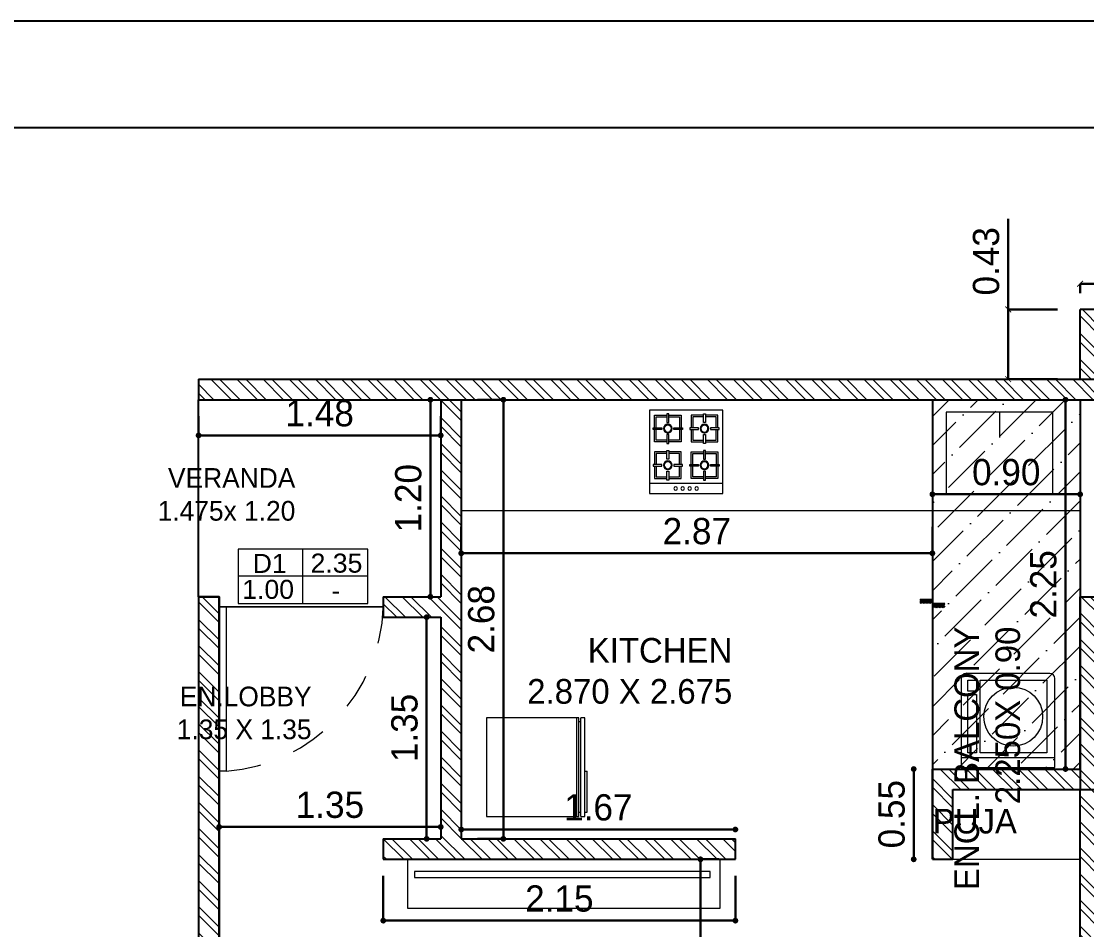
# Model space of a CAD drawing. Header units: metres. Extents: x 494 to 1845, y -666 to 1061.
# Drawn here: x 1408.264 to 1411.273, y 263.986 to 266.552 of the extents above; entities that cross this region are included whole.
import ezdxf

# ---------------------------------------------------------------- set-up
doc = ezdxf.new("R2010")
doc.units = ezdxf.units.M
doc.header["$MEASUREMENT"] = 0
doc.linetypes.add('1', pattern=[0])
doc.linetypes.add('DASHED2', pattern=[0.375, 0.25, -0.125])
doc.layers.get('Defpoints').update_dxf_attribs({"color": 12})
for name, color, linetype in [('A-AREA', 1, 'Continuous'), ('SHEET', 7, 'Continuous'), ('TILE DROP', 180, '1'), ('VDA-TEXT', 250, '1'), ('VDA-WALL BELOW', 8, 'Continuous')]:
    doc.layers.add(name, color=color, linetype=linetype)
for name, color, linetype, lineweight in [('A-Furniture', 8, 'Continuous', 13), ('A-Wall Hatch', 8, 'Continuous', 9), ('ARCHITECTURAL COMMENTS', 2, 'Continuous', 30), ('DIMENSION', 8, 'Continuous', 5), ('VDA-DOOR', 23, 'Continuous', 5), ('VDA-DW TAGS', 4, 'Continuous', 9), ('VDA-FURNITURE', 8, 'Continuous', 13), ('VDA-HATCH', 8, 'Continuous', 9), ('VDA-WALL', 250, 'Continuous', 25)]:
    doc.layers.add(name, color=color, linetype=linetype, lineweight=lineweight)
doc.styles.add('arial', font='arial.ttf', dxfattribs={"height": 0.3})
doc.styles.add('RS', font='GOTHIC.TTF')
doc.dimstyles.new('SMALL-1', dxfattribs={"dimtxt": 0.16, "dimasz": 0.035, "dimexe": 0, "dimexo": 0.1, "dimgap": 0.05, "dimtad": 1, "dimzin": 0, "dimdsep": 46, "dimtxsty": 'RS', "dimblk": 'DOT', "dimcen": 2.5, "dimclrd": 256, "dimclre": 256, "dimclrt": 5, "dimadec": 0, "dimazin": 0, "dimtfac": 1, "dimtdec": 3, "dimtofl": 0, "dimtmove": 0, "dimatfit": 3, "dimfxl": 0, "dimtolj": 1, "dimtzin": 0, "dimarcsym": 0})
pattern_1 = [(135, (-4e-16, 0.375), (-0.00441942, -0.00441942), [])]

# ---------------------------------------------------------------- blocks, each defined once
blk = doc.blocks.new('_ArchTick')
at = {"color": 0, "linetype": 'ByBlock', "const_width": 0.15}
blk.add_lwpolyline([(-0.5, -0.5), (0.5, 0.5)], dxfattribs=at)
blk = doc.blocks.new('*D478')
at = {"layer": 'Defpoints', "color": 0, "lineweight": 30, "transparency": 16777216}
for p in [(6.3664, 9.6997), (6.8046, 9.6997), (6.8046, 9.2747)]:
    blk.add_point(p, dxfattribs=at)
at = {"layer": 'DIMENSION', "lineweight": -2, "transparency": 16777216}
for p, q in [((6.3664, 9.6997), (6.3664, 10.2511)), ((6.6664, 9.6997), (6.3664, 9.6997)), ((6.3664, 9.2747), (6.3664, 9.6997)), ((6.6664, 9.2747), (6.3664, 9.2747))]:
    blk.add_line(p, q, dxfattribs=at)
at = {"layer": 'DIMENSION', "lineweight": -2, "transparency": 16777216, "xscale": 0.035, "yscale": 0.035, "zscale": 0.035}
for p, rotation in [((6.3664, 9.6997), 90.00055971404701), ((6.3664, 9.2747), 270.000559714047)]:
    blk.add_blockref('_ArchTick', p, dxfattribs=dict(at, rotation=rotation))
at = {"layer": 'DIMENSION', "color": 5, "transparency": 16777216, "insert": (6.2324, 9.9929), "char_height": 0.16, "attachment_point": 5, "rotation": 90.00056, "style": 'RS'}
blk.add_mtext('\\A1;0.43', dxfattribs=at)
blk = doc.blocks.new('*D483')
at = {"layer": 'Defpoints', "color": 0, "lineweight": 30, "transparency": 16777216}
for p in [(6.8046, 9.8564), (6.8046, 9.6997), (9.1796, 9.6997)]:
    blk.add_point(p, dxfattribs=at)
at = {"layer": 'DIMENSION', "lineweight": -2, "transparency": 16777216}
for p, q in [((6.8046, 9.7997), (6.8046, 9.8564)), ((9.1796, 9.8564), (6.8046, 9.8564)), ((9.1796, 9.7997), (9.1796, 9.8564))]:
    blk.add_line(p, q, dxfattribs=at)
at = {"layer": 'DIMENSION', "lineweight": -2, "transparency": 16777216, "xscale": 0.035, "yscale": 0.035, "zscale": 0.035}
for p, rotation in [((6.8046, 9.8564), 180.0000000310808), ((9.1796, 9.8564), 3.108084182013189e-08)]:
    blk.add_blockref('_ArchTick', p, dxfattribs=dict(at, rotation=rotation))
at = {"layer": 'DIMENSION', "color": 5, "transparency": 16777216, "insert": (7.9921, 9.9904), "char_height": 0.16, "attachment_point": 5, "rotation": 0, "style": 'RS'}
blk.add_mtext('\\A1;2.38', dxfattribs=at)
blk = doc.blocks.new('zw$8B81')
at = {"layer": 'VDA-FURNITURE', "extrusion": (-2.11098e-05, -1.08635e-08, 1)}
for p, q in [((0.0375, 0.6), (0.0125, 0.6)), ((0.0125, 0.6), (0.0125, 0)), ((0.0375, 0.6), (0.0375, 0)), ((0.6125, 0.6), (0.05, 0.6)), ((0.05, 0.6), (0.05, 0)), ((0.0625, 0.6), (0.0625, 0)), ((0.6125, 0), (0.6125, 0.6)), ((0.0125, 0.575), (0, 0.575)), ((0, 0.575), (0, 0.325)), ((0.05, 0.575), (0.0375, 0.575)), ((0.0125, 0.325), (0, 0.325)), ((0.0125, 0), (0.0375, 0)), ((0.0375, 0.025), (0.05, 0.025)), ((0.05, 0), (0.6125, 0))]:
    blk.add_line(p, q, dxfattribs=at)
blk = doc.blocks.new('zw$80F')
at = {"layer": 'A-Furniture', "extrusion": (0.000170057, -4.78234e-05, 1)}
blk.add_line((0.0601, 0.4462, 0), (0.0601, 0), dxfattribs=at)
at = {"layer": 'A-Furniture', "extrusion": (0.000170057, -4.78234e-05, 1), "elevation": 0}
for points in [[(0.5062, 0), (0, 0), (0, 0.4462), (0.5062, 0.4462)], [(0.177, 0.4247), (0.1662, 0.4247), (0.1662, 0.3711), (0.177, 0.3711)], [(0.3893, 0.4247), (0.4, 0.4247), (0.4, 0.3711), (0.3893, 0.3711)], [(0.0815, 0.3293), (0.0815, 0.34), (0.1351, 0.34), (0.1351, 0.3293)], [(0.2617, 0.34), (0.2617, 0.3293), (0.2081, 0.3293), (0.2081, 0.34)], [(0.3046, 0.34), (0.3046, 0.3293), (0.3582, 0.3293), (0.3582, 0.34)], [(0.4848, 0.3293), (0.4848, 0.34), (0.4311, 0.34), (0.4311, 0.3293)], [(0.1662, 0.2445), (0.177, 0.2445), (0.177, 0.2982), (0.1662, 0.2982)], [(0.4, 0.2445), (0.3893, 0.2445), (0.3893, 0.2982), (0.4, 0.2982)], [(0.1662, 0.2016), (0.177, 0.2016), (0.177, 0.148), (0.1662, 0.148)], [(0.4, 0.2016), (0.3893, 0.2016), (0.3893, 0.148), (0.4, 0.148)], [(0.0815, 0.1169), (0.0815, 0.1062), (0.1351, 0.1062), (0.1351, 0.1169)], [(0.177, 0.0214), (0.1662, 0.0214), (0.1662, 0.0751), (0.177, 0.0751)], [(0.2617, 0.1062), (0.2617, 0.1169), (0.2081, 0.1169), (0.2081, 0.1062)], [(0.3046, 0.1062), (0.3046, 0.1169), (0.3582, 0.1169), (0.3582, 0.1062)], [(0.3893, 0.0214), (0.4, 0.0214), (0.4, 0.0751), (0.3893, 0.0751)], [(0.4848, 0.1169), (0.4848, 0.1062), (0.4311, 0.1062), (0.4311, 0.1169)]]:
    blk.add_lwpolyline(points, close=True, dxfattribs=at)
for points in [[(0.1662, 0.4161), (0.0901, 0.4161), (0.0901, 0.34)], [(0.1662, 0.4054), (0.1008, 0.4054), (0.1008, 0.34)], [(0.2531, 0.34), (0.2531, 0.4161), (0.177, 0.4161)], [(0.2424, 0.34), (0.2424, 0.4054), (0.177, 0.4054)], [(0.3132, 0.34), (0.3132, 0.4161), (0.3893, 0.4161)], [(0.3239, 0.34), (0.3239, 0.4054), (0.3893, 0.4054)], [(0.4, 0.4161), (0.4762, 0.4161), (0.4762, 0.34)], [(0.4, 0.4054), (0.4655, 0.4054), (0.4655, 0.34)], [(0.0901, 0.3293), (0.0901, 0.2531), (0.1662, 0.2531)], [(0.1008, 0.3293), (0.1008, 0.2638), (0.1662, 0.2638)], [(0.177, 0.2531), (0.2531, 0.2531), (0.2531, 0.3293)], [(0.177, 0.2638), (0.2424, 0.2638), (0.2424, 0.3293)], [(0.3893, 0.2531), (0.3132, 0.2531), (0.3132, 0.3293)], [(0.3893, 0.2638), (0.3239, 0.2638), (0.3239, 0.3293)], [(0.4762, 0.3293), (0.4762, 0.2531), (0.4, 0.2531)], [(0.4655, 0.3293), (0.4655, 0.2638), (0.4, 0.2638)], [(0.0901, 0.1169), (0.0901, 0.193), (0.1662, 0.193)], [(0.1008, 0.1169), (0.1008, 0.1823), (0.1662, 0.1823)], [(0.177, 0.193), (0.2531, 0.193), (0.2531, 0.1169)], [(0.177, 0.1823), (0.2424, 0.1823), (0.2424, 0.1169)], [(0.3893, 0.193), (0.3132, 0.193), (0.3132, 0.1169)], [(0.3893, 0.1823), (0.3239, 0.1823), (0.3239, 0.1169)], [(0.4762, 0.1169), (0.4762, 0.193), (0.4, 0.193)], [(0.4655, 0.1169), (0.4655, 0.1823), (0.4, 0.1823)], [(0.1662, 0.03), (0.0901, 0.03), (0.0901, 0.1062)], [(0.1662, 0.0408), (0.1008, 0.0408), (0.1008, 0.1062)], [(0.2531, 0.1062), (0.2531, 0.03), (0.177, 0.03)], [(0.2424, 0.1062), (0.2424, 0.0408), (0.177, 0.0408)], [(0.3132, 0.1062), (0.3132, 0.03), (0.3893, 0.03)], [(0.3239, 0.1062), (0.3239, 0.0408), (0.3893, 0.0408)], [(0.4, 0.03), (0.4762, 0.03), (0.4762, 0.1062)], [(0.4, 0.0408), (0.4655, 0.0408), (0.4655, 0.1062)]]:
    blk.add_lwpolyline(points, dxfattribs=at)
at = {"layer": 'A-Furniture', "extrusion": (0.000170057, -4.78234e-05, 1)}
for centre, radius in [((0.1716, 0.3346, 0), 0.0268), ((0.1716, 0.3346, 0), 0.0214), ((0.3947, 0.3346, 0), 0.0268), ((0.3947, 0.3346, 0), 0.0214), ((0.03, 0.2874, 0), 0.0107), ((0.03, 0.2445, 0), 0.0107), ((0.03, 0.2016, 0), 0.0107), ((0.03, 0.1587, 0), 0.0107), ((0.1716, 0.1115, 0), 0.0268), ((0.1716, 0.1115, 0), 0.0214), ((0.3947, 0.1115, 0), 0.0268), ((0.3947, 0.1115, 0), 0.0214)]:
    blk.add_circle(centre, radius, dxfattribs=at)
blk = doc.blocks.new('zw$9BC4')
at = {"layer": 'VDA-FURNITURE'}
blk.add_line((0.325, 0), (0.325, 0.1544), dxfattribs=at)
blk.add_lwpolyline([(0, 0), (0.65, 0), (0.65, 0.5), (0, 0.5)], close=True, dxfattribs=at)
blk = doc.blocks.new('zw$ECD3')
at = {"layer": 'A-Furniture'}
for p, q in [((0.5415, 0.5715), (0, 0.5715)), ((0, 0.5715), (0, 0)), ((0.0601, 0.5715), (0.0601, 0)), ((0.0885, 0.477), (0.0885, 0.5297)), ((0.0885, 0.5297), (0.4433, 0.5297)), ((0.4433, 0.5297), (0.4433, 0.477)), ((0.4643, 0.477), (0.4643, 0.5297)), ((0.4643, 0.5297), (0.5317, 0.5297)), ((0.5317, 0.5297), (0.5317, 0.477)), ((0.5715, 0.03), (0.5715, 0.5415)), ((0.4433, 0.477), (0.0885, 0.477)), ((0.0885, 0.0477), (0.0885, 0.4556)), ((0.0885, 0.4556), (0.5317, 0.4556)), ((0.5317, 0.477), (0.4643, 0.477)), ((0.5317, 0.4556), (0.5317, 0.0477)), ((0, 0), (0.5415, 0)), ((0.5317, 0.0477), (0.0885, 0.0477))]:
    blk.add_line(p, q, dxfattribs=at)
blk.add_circle((0.3094, 0.2534), 0.1793, dxfattribs=at)
for centre, start, end in [((0.5415, 0.5415), 0, 90), ((0.5415, 0.03), 270, 360)]:
    blk.add_arc(centre, 0.03, start, end, dxfattribs=at)
blk = doc.blocks.new('zw$F1DC')
at = {"layer": 'VDA-DOOR'}
for p, q in [((0, 0), (0, 0.9)), ((0, 0.038), (0.9, 0.038)), ((0, 0), (0.9, 0)), ((0.9, 0.038), (0.9, 0))]:
    blk.add_line(p, q, dxfattribs=at).dxf.unprotected_set("ltscale", 0)
at = {"layer": 'VDA-DOOR', "linetype": 'DASHED2', "ltscale": 0.3}
blk.add_arc((-0.0283, -0.0304), 0.9308, 4.21275, 88.25632, dxfattribs=at)
blk = doc.blocks.new('zw$AB1F')
at = {"layer": 'VDA-DOOR', "xscale": 1.111111111003124, "yscale": 1.111111111003124, "zscale": 1.111111111003124, "rotation": 90.00000000080222}
blk.add_blockref('zw$F1DC', (1, 0), dxfattribs=at)
blk = doc.blocks.new('_Dot')
at = {"color": 0, "linetype": 'ByBlock', "lineweight": -2}
blk.add_line((-0.5, 0), (-1, 0), dxfattribs=at)
at = {"color": 0, "linetype": 'ByBlock', "const_width": 0.5}
blk.add_lwpolyline([(-0.25, 0, 1), (0.25, 0, 1)], format="xyb", close=True, dxfattribs=at)
blk = doc.blocks.new('*D484')
at = {"layer": 'Defpoints', "color": 0, "lineweight": 30, "transparency": 16777216}
for p in [(2.8466, 9.1497), (2.9096, 9.1497), (2.9096, 7.9497)]:
    blk.add_point(p, dxfattribs=at)
at = {"layer": 'DIMENSION', "lineweight": -2, "transparency": 16777216}
for p, q in [((2.8466, 9.1497), (2.8466, 9.1497)), ((2.8466, 7.9847), (2.8466, 9.1147)), ((2.8466, 7.9497), (2.8466, 7.9497))]:
    blk.add_line(p, q, dxfattribs=at)
at = {"layer": 'DIMENSION', "lineweight": -2, "transparency": 16777216, "xscale": 0.035, "yscale": 0.035, "zscale": 0.035}
for p, rotation in [((2.8466, 9.1497), 90), ((2.8466, 7.9497), 270)]:
    blk.add_blockref('_Dot', p, dxfattribs=dict(at, rotation=rotation))
at = {"layer": 'DIMENSION', "color": 5, "transparency": 16777216, "insert": (2.7126, 8.5497), "char_height": 0.16, "attachment_point": 5, "rotation": 90, "style": 'RS'}
blk.add_mtext('\\A1;1.20', dxfattribs=at)
blk = doc.blocks.new('*D485')
at = {"layer": 'Defpoints', "color": 0, "lineweight": 30, "transparency": 16777216}
for p in [(1.4346, 9.1497), (2.9096, 9.1497), (2.9096, 8.9323)]:
    blk.add_point(p, dxfattribs=at)
at = {"layer": 'DIMENSION', "lineweight": -2, "transparency": 16777216}
for p, q in [((1.4346, 9.0497), (1.4346, 8.9323)), ((2.9096, 9.0497), (2.9096, 8.9323)), ((1.4696, 8.9323), (2.8746, 8.9323))]:
    blk.add_line(p, q, dxfattribs=at)
at = {"layer": 'DIMENSION', "lineweight": -2, "transparency": 16777216, "xscale": 0.035, "yscale": 0.035, "zscale": 0.035, "rotation": 180}
blk.add_blockref('_Dot', (1.4346, 8.9323), dxfattribs=at)
at = {"layer": 'DIMENSION', "lineweight": -2, "transparency": 16777216, "xscale": 0.035, "yscale": 0.035, "zscale": 0.035}
blk.add_blockref('_Dot', (2.9096, 8.9323), dxfattribs=at)
at = {"layer": 'DIMENSION', "color": 5, "transparency": 16777216, "insert": (2.1721, 9.0664), "char_height": 0.16, "attachment_point": 5, "style": 'RS'}
blk.add_mtext('\\A1;1.48', dxfattribs=at)
blk = doc.blocks.new('*D486')
at = {"layer": 'Defpoints', "color": 0, "lineweight": 30, "transparency": 16777216}
for p in [(2.9096, 7.8247), (2.8236, 6.4747), (2.9096, 6.4747)]:
    blk.add_point(p, dxfattribs=at)
at = {"layer": 'DIMENSION', "lineweight": -2, "transparency": 16777216}
for p, q in [((2.8236, 7.8247), (2.8236, 7.8247)), ((2.8236, 7.7897), (2.8236, 6.5097)), ((2.8236, 6.4747), (2.8236, 6.4747))]:
    blk.add_line(p, q, dxfattribs=at)
at = {"layer": 'DIMENSION', "lineweight": -2, "transparency": 16777216, "xscale": 0.035, "yscale": 0.035, "zscale": 0.035}
for p, rotation in [((2.8236, 7.8247), 90), ((2.8236, 6.4747), 270)]:
    blk.add_blockref('_Dot', p, dxfattribs=dict(at, rotation=rotation))
at = {"layer": 'DIMENSION', "color": 5, "transparency": 16777216, "insert": (2.6895, 7.1497), "char_height": 0.16, "attachment_point": 5, "rotation": 90, "style": 'RS'}
blk.add_mtext('\\A1;1.35', dxfattribs=at)
blk = doc.blocks.new('*D487')
at = {"layer": 'Defpoints', "color": 0, "lineweight": 30, "transparency": 16777216}
for p in [(1.5596, 6.5469), (1.5596, 6.4747), (2.9096, 6.4747)]:
    blk.add_point(p, dxfattribs=at)
at = {"layer": 'DIMENSION', "lineweight": -2, "transparency": 16777216}
for p, q in [((1.5596, 6.5469), (1.5596, 6.5469)), ((2.8746, 6.5469), (1.5946, 6.5469)), ((2.9096, 6.5469), (2.9096, 6.5469))]:
    blk.add_line(p, q, dxfattribs=at)
at = {"layer": 'DIMENSION', "lineweight": -2, "transparency": 16777216, "xscale": 0.035, "yscale": 0.035, "zscale": 0.035, "rotation": 180}
blk.add_blockref('_Dot', (1.5596, 6.5469), dxfattribs=at)
at = {"layer": 'DIMENSION', "lineweight": -2, "transparency": 16777216, "xscale": 0.035, "yscale": 0.035, "zscale": 0.035}
blk.add_blockref('_Dot', (2.9096, 6.5469), dxfattribs=at)
at = {"layer": 'DIMENSION', "color": 5, "transparency": 16777216, "insert": (2.2346, 6.6809), "char_height": 0.16, "attachment_point": 5, "style": 'RS'}
blk.add_mtext('\\A1;1.35', dxfattribs=at)
blk = doc.blocks.new('*D488')
at = {"layer": 'Defpoints', "color": 0, "lineweight": 30, "transparency": 16777216}
for p in [(4.7046, 6.5312), (3.0346, 6.4747), (4.7046, 6.4747)]:
    blk.add_point(p, dxfattribs=at)
at = {"layer": 'DIMENSION', "lineweight": -2, "transparency": 16777216}
for p, q in [((3.0346, 6.5312), (3.0346, 6.5312)), ((3.0696, 6.5312), (4.6696, 6.5312)), ((4.7046, 6.5312), (4.7046, 6.5312))]:
    blk.add_line(p, q, dxfattribs=at)
at = {"layer": 'DIMENSION', "lineweight": -2, "transparency": 16777216, "xscale": 0.035, "yscale": 0.035, "zscale": 0.035, "rotation": 180}
blk.add_blockref('_Dot', (3.0346, 6.5312), dxfattribs=at)
at = {"layer": 'DIMENSION', "lineweight": -2, "transparency": 16777216, "xscale": 0.035, "yscale": 0.035, "zscale": 0.035}
blk.add_blockref('_Dot', (4.7046, 6.5312), dxfattribs=at)
at = {"layer": 'DIMENSION', "color": 5, "transparency": 16777216, "insert": (3.8696, 6.6652), "char_height": 0.16, "attachment_point": 5, "style": 'RS'}
blk.add_mtext('\\A1;1.67', dxfattribs=at)
blk = doc.blocks.new('*D489')
at = {"layer": 'Defpoints', "color": 0, "lineweight": 30, "transparency": 16777216}
for p in [(3.0346, 9.1497), (3.2912, 9.1497), (3.0346, 6.4747)]:
    blk.add_point(p, dxfattribs=at)
at = {"layer": 'DIMENSION', "lineweight": -2, "transparency": 16777216}
for p, q in [((3.1346, 9.1497), (3.2912, 9.1497)), ((3.2912, 6.5097), (3.2912, 9.1147)), ((3.1346, 6.4747), (3.2912, 6.4747))]:
    blk.add_line(p, q, dxfattribs=at)
at = {"layer": 'DIMENSION', "lineweight": -2, "transparency": 16777216, "xscale": 0.035, "yscale": 0.035, "zscale": 0.035}
for p, rotation in [((3.2912, 9.1497), 90), ((3.2912, 6.4747), 270)]:
    blk.add_blockref('_Dot', p, dxfattribs=dict(at, rotation=rotation))
at = {"layer": 'DIMENSION', "color": 5, "transparency": 16777216, "insert": (3.1571, 7.8122), "char_height": 0.16, "attachment_point": 5, "rotation": 90, "style": 'RS'}
blk.add_mtext('\\A1;2.68', dxfattribs=at)
blk = doc.blocks.new('*D490')
at = {"layer": 'Defpoints', "color": 0, "lineweight": 30, "transparency": 16777216}
for p in [(3.0346, 8.4747), (5.9046, 8.4747), (5.9046, 8.2141)]:
    blk.add_point(p, dxfattribs=at)
at = {"layer": 'DIMENSION', "lineweight": -2, "transparency": 16777216}
for p, q in [((3.0346, 8.3747), (3.0346, 8.2141)), ((5.9046, 8.3747), (5.9046, 8.2141)), ((3.0696, 8.2141), (5.8696, 8.2141))]:
    blk.add_line(p, q, dxfattribs=at)
at = {"layer": 'DIMENSION', "lineweight": -2, "transparency": 16777216, "xscale": 0.035, "yscale": 0.035, "zscale": 0.035, "rotation": 180}
blk.add_blockref('_Dot', (3.0346, 8.2141), dxfattribs=at)
at = {"layer": 'DIMENSION', "lineweight": -2, "transparency": 16777216, "xscale": 0.035, "yscale": 0.035, "zscale": 0.035}
blk.add_blockref('_Dot', (5.9046, 8.2141), dxfattribs=at)
at = {"layer": 'DIMENSION', "color": 5, "transparency": 16777216, "insert": (4.4696, 8.3481), "char_height": 0.16, "attachment_point": 5, "style": 'RS'}
blk.add_mtext('\\A1;2.87', dxfattribs=at)
blk = doc.blocks.new('*D491')
at = {"layer": 'Defpoints', "color": 0, "lineweight": 30, "transparency": 16777216}
for p in [(6.8046, 8.5734), (5.9046, 8.4747), (6.8046, 8.4747)]:
    blk.add_point(p, dxfattribs=at)
at = {"layer": 'DIMENSION', "lineweight": -2, "transparency": 16777216}
for p, q in [((5.9046, 8.5734), (5.9046, 8.5734)), ((5.9396, 8.5734), (6.7696, 8.5734)), ((6.8046, 8.5734), (6.8046, 8.5734))]:
    blk.add_line(p, q, dxfattribs=at)
at = {"layer": 'DIMENSION', "lineweight": -2, "transparency": 16777216, "xscale": 0.035, "yscale": 0.035, "zscale": 0.035, "rotation": 180}
blk.add_blockref('_Dot', (5.9046, 8.5734), dxfattribs=at)
at = {"layer": 'DIMENSION', "lineweight": -2, "transparency": 16777216, "xscale": 0.035, "yscale": 0.035, "zscale": 0.035}
blk.add_blockref('_Dot', (6.8046, 8.5734), dxfattribs=at)
at = {"layer": 'DIMENSION', "color": 5, "transparency": 16777216, "insert": (6.3546, 8.7074), "char_height": 0.16, "attachment_point": 5, "style": 'RS'}
blk.add_mtext('\\A1;0.90', dxfattribs=at)
blk = doc.blocks.new('*D493')
at = {"layer": 'Defpoints', "color": 0, "lineweight": 30, "transparency": 16777216}
for p in [(6.7154, 9.1497), (6.8046, 9.1497), (6.8046, 6.8997)]:
    blk.add_point(p, dxfattribs=at)
at = {"layer": 'DIMENSION', "lineweight": -2, "transparency": 16777216}
for p, q in [((6.7154, 9.1497), (6.7154, 9.1497)), ((6.7154, 6.9347), (6.7154, 9.1147)), ((6.7154, 6.8997), (6.7154, 6.8997))]:
    blk.add_line(p, q, dxfattribs=at)
at = {"layer": 'DIMENSION', "lineweight": -2, "transparency": 16777216, "xscale": 0.035, "yscale": 0.035, "zscale": 0.035}
for p, rotation in [((6.7154, 9.1497), 90), ((6.7154, 6.8997), 270)]:
    blk.add_blockref('_Dot', p, dxfattribs=dict(at, rotation=rotation))
at = {"layer": 'DIMENSION', "color": 5, "transparency": 16777216, "insert": (6.5813, 8.0247), "char_height": 0.16, "attachment_point": 5, "rotation": 90, "style": 'RS'}
blk.add_mtext('\\A1;2.25', dxfattribs=at)
blk = doc.blocks.new('*D494')
at = {"layer": 'Defpoints', "color": 0, "lineweight": 30, "transparency": 16777216}
for p in [(5.9046, 6.8997), (5.7908, 6.3497), (5.9046, 6.3497)]:
    blk.add_point(p, dxfattribs=at)
at = {"layer": 'DIMENSION', "lineweight": -2, "transparency": 16777216}
for p, q in [((5.8046, 6.8997), (5.7908, 6.8997)), ((5.7908, 6.8647), (5.7908, 6.3847)), ((5.8046, 6.3497), (5.7908, 6.3497))]:
    blk.add_line(p, q, dxfattribs=at)
at = {"layer": 'DIMENSION', "lineweight": -2, "transparency": 16777216, "xscale": 0.035, "yscale": 0.035, "zscale": 0.035}
for p, rotation in [((5.7908, 6.8997), 90), ((5.7908, 6.3497), 270)]:
    blk.add_blockref('_Dot', p, dxfattribs=dict(at, rotation=rotation))
at = {"layer": 'DIMENSION', "color": 5, "transparency": 16777216, "insert": (5.6568, 6.6247), "char_height": 0.16, "attachment_point": 5, "rotation": 90, "style": 'RS'}
blk.add_mtext('\\A1;0.55', dxfattribs=at)
blk = doc.blocks.new('*D495')
at = {"layer": 'Defpoints', "color": 0, "lineweight": 30, "transparency": 16777216}
for p in [(2.5596, 6.3497), (4.7046, 6.3497), (4.7046, 5.976)]:
    blk.add_point(p, dxfattribs=at)
at = {"layer": 'DIMENSION', "lineweight": -2, "transparency": 16777216}
for p, q in [((2.5596, 6.2497), (2.5596, 5.976)), ((4.7046, 6.2497), (4.7046, 5.976)), ((2.5946, 5.976), (4.6696, 5.976))]:
    blk.add_line(p, q, dxfattribs=at)
at = {"layer": 'DIMENSION', "lineweight": -2, "transparency": 16777216, "xscale": 0.035, "yscale": 0.035, "zscale": 0.035, "rotation": 180}
blk.add_blockref('_Dot', (2.5596, 5.976), dxfattribs=at)
at = {"layer": 'DIMENSION', "lineweight": -2, "transparency": 16777216, "xscale": 0.035, "yscale": 0.035, "zscale": 0.035}
blk.add_blockref('_Dot', (4.7046, 5.976), dxfattribs=at)
at = {"layer": 'DIMENSION', "color": 5, "transparency": 16777216, "insert": (3.6321, 6.11), "char_height": 0.16, "attachment_point": 5, "style": 'RS'}
blk.add_mtext('\\A1;2.15', dxfattribs=at)
blk = doc.blocks.new('*D496')
at = {"layer": 'Defpoints', "color": 0, "lineweight": 30, "transparency": 16777216}
for p in [(4.7046, 6.3497), (4.4921, 2.9997), (4.7046, 2.9997)]:
    blk.add_point(p, dxfattribs=at)
at = {"layer": 'DIMENSION', "lineweight": -2, "transparency": 16777216}
for p, q in [((4.6046, 6.3497), (4.4921, 6.3497)), ((4.4921, 6.3147), (4.4921, 3.0347)), ((4.6046, 2.9997), (4.4921, 2.9997))]:
    blk.add_line(p, q, dxfattribs=at)
at = {"layer": 'DIMENSION', "lineweight": -2, "transparency": 16777216, "xscale": 0.035, "yscale": 0.035, "zscale": 0.035}
for p, rotation in [((4.4921, 6.3497), 90), ((4.4921, 2.9997), 270)]:
    blk.add_blockref('_Dot', p, dxfattribs=dict(at, rotation=rotation))
at = {"layer": 'DIMENSION', "color": 5, "transparency": 16777216, "insert": (4.3581, 4.6747), "char_height": 0.16, "attachment_point": 5, "rotation": 90, "style": 'RS'}
blk.add_mtext('\\A1;3.35', dxfattribs=at)
blk = doc.blocks.new('D1 F')
at = {"layer": 'VDA-DW TAGS'}
for p, q in [((1532.2995, 322.9946), (1532.2995, 323.3255)), ((1532.6942, 323.1601), (1531.9045, 323.1601))]:
    blk.add_line(p, q, dxfattribs=at)
blk.add_lwpolyline([(1532.6942, 323.3255), (1531.9045, 323.3255), (1531.9045, 322.9946), (1532.6942, 322.9946)], close=True, dxfattribs=at)
at = {"layer": 'VDA-DW TAGS', "attachment_point": 8, "style": 'arial'}
for s, insert, char_height, width in [('D1', (1532.0968, 323.1807), 0.11598, 0.282293), ('2.35', (1532.5036, 323.1807), 0.11598, 0.282293), ('1.00', (1532.0873, 323.0209), 0.11598, 0.27584), ('-', (1532.4997, 323.0153), 0.116, 0.366174)]:
    blk.add_mtext(s, dxfattribs=dict(at, insert=insert, char_height=char_height, width=width))
blk = doc.blocks.new('TT-level diff-flat-14')
at = {"layer": 'TILE DROP'}
h = blk.add_hatch(dxfattribs=at)
h.set_pattern_fill('ANSI31', color=256, scale=0.05, angle=90, style=0)
h.set_pattern_definition(pattern_1)
h.paths.add_polyline_path([(-0.075, 0.025), (-0.075, 0), (0, 0), (0, 0.025)])
h = blk.add_hatch(dxfattribs=at)
h.set_pattern_fill('ANSI31', color=256, scale=0.05, angle=90, style=0)
h.set_pattern_definition(pattern_1)
h.paths.add_polyline_path([(0, 0), (0, -0.025), (0.075, -0.025), (0.075, 0)])
for points in [[(0, 0), (-0.075, 0)], [(0.075, -0.025), (0, -0.025), (0, 0), (-0.075, 0)]]:
    blk.add_lwpolyline(points, dxfattribs=at)
blk = doc.blocks.new('FDHTRH')
at = {"layer": 'A-Wall Hatch', "ltscale": 0.1}
h = blk.add_hatch(dxfattribs=at)
h.set_pattern_fill('ANSI32', color=256, scale=0.3, angle=270)
h.set_pattern_definition([(315, (-1544.97774, -377.83516), (0.079549513, 0.079549513), []), (315, (-1544.97774, -377.8882), (0.079549513, 0.079549513), [])])
h.paths.add_polyline_path([(11.8296, 8.3747), (11.8296, 8.6747), (11.7046, 8.6747), (11.7046, 8.3747), (11.8296, 8.3747)])
h.paths.add_polyline_path([(9.1796, 9.6997), (9.9046, 9.6997), (9.9046, 9.6372), (9.9046, 9.5747), (9.8546, 9.5747), (9.3046, 9.5747), (9.3046, 8.3747), (9.1796, 8.3747), (9.1796, 9.5747), (9.1796, 9.6122), (9.1796, 9.6622), (9.1796, 9.6997)])
h.paths.add_polyline_path([(10.6546, 9.6997), (10.6546, 9.5747), (11.7046, 9.5747), (11.7046, 9.6997), (10.6546, 9.6997)])
h.paths.add_polyline_path([(6.9296, 9.2747), (6.9296, 9.6997), (6.8046, 9.6997), (6.8046, 9.2747), (6.9296, 9.2747)])
h.paths.add_polyline_path([(11.7046, 9.2747), (11.8296, 9.2747), (11.8296, 9.6997), (11.7046, 9.6997)])
h = blk.add_hatch(dxfattribs=at)
h.set_pattern_fill('ANSI32', color=256, scale=0.3, angle=270)
h.set_pattern_definition([(315, (2.51019, 1.57275), (0.0795495, 0.0795495), []), (315, (2.51019, 1.51972), (0.0795495, 0.0795495), [])])
h.paths.add_polyline_path([(13.1546, 2.9997), (11.8296, 2.9997), (11.8296, 4.1372), (11.7046, 4.1372), (11.7046, 2.9997), (8.2796, 2.9997), (8.2796, 2.8747), (11.7046, 2.8747), (11.7046, -0.6003), (11.8296, -0.6003), (11.8296, 2.8747), (13.1546, 2.8747)])
h.paths.add_polyline_path([(4.7046, 6.4747), (3.0346, 6.4747), (3.0346, 9.1497), (6.9296, 9.1497), (6.9296, 9.2747), (1.4346, 9.2747), (1.4346, 9.1497), (2.9096, 9.1497), (2.9096, 7.9497), (2.5596, 7.9497), (2.5596, 7.8247), (2.9096, 7.8247), (2.9096, 6.4747), (2.5596, 6.4747), (2.5596, 6.3497), (4.7046, 6.3497)])
h.paths.add_polyline_path([(0.5596, 0.9497), (0.5596, 2.9997), (1.4346, 2.9997), (1.4346, 7.9497), (1.5596, 7.9497), (1.5596, 2.9997), (1.8296, 2.9997), (1.8296, 2.8747), (0.6846, 2.8747), (0.6846, 0.9497)])
h.paths.add_polyline_path([(5.9046, 2.9997), (3.6296, 2.9997), (3.6296, -0.6003), (3.7546, -0.6003), (3.7546, 2.8747), (5.9046, 2.8747)])
h.paths.add_polyline_path([(7.3046, 6.8995), (7.2987, 6.8995), (6.9296, 6.8997), (6.9296, 7.9497), (6.8046, 7.9497), (6.8046, 6.8997), (5.9046, 6.8997), (5.9046, 6.3497), (6.0296, 6.3497), (6.0296, 6.7747), (6.8046, 6.7747), (6.8046, 3.8997), (6.9296, 3.8997), (6.9296, 4.6997), (7.6546, 4.6997), (7.6546, 4.8247), (6.9296, 4.8247), (6.9296, 6.7747), (7.3046, 6.7747)])
h.paths.add_polyline_path([(10.9546, 6.8997), (9.3046, 6.8997), (9.3046, 8.2497), (10.2546, 8.2497), (10.2546, 8.3745), (9.1796, 8.3747), (9.1796, 6.8997), (7.9046, 6.8997), (7.9046, 6.7747), (10.9546, 6.7747)])
h.paths.add_polyline_path([(7.6546, 1.9747), (6.9296, 1.9747), (6.9296, 2.8747), (7.3796, 2.8747), (7.3796, 2.9997), (6.8046, 2.9997), (6.8046, -0.6003), (7.3046, -0.6003), (7.3046, -0.4755), (7.2987, -0.4755), (6.9296, -0.4753), (6.9296, 1.8497), (7.6546, 1.8497)])
h.paths.add_polyline_path([(11.8296, 8.3747), (10.8546, 8.3747), (10.8546, 8.2497), (11.7046, 8.2497), (11.7046, 6.8997), (11.8296, 6.8997)])
h.paths.add_polyline_path([(8.4046, 1.9747), (8.2796, 1.9747), (8.2796, -0.4753), (7.9046, -0.4753), (7.9046, -0.6003), (8.4046, -0.6003)])
h.paths.add_polyline_path([(8.4046, 6.7747), (8.2796, 6.7747), (8.2796, 3.8997), (8.4046, 3.8997)])
h.paths.add_polyline_path([(13.1546, 6.8997), (11.8296, 6.8997), (11.8296, 6.7747), (13.1546, 6.7747)])
h.paths.add_polyline_path([(11.8296, 6.7747), (11.7046, 6.7747), (11.7046, 5.6372), (11.8296, 5.6372)])
h.paths.add_polyline_path([(11.8296, 6.8997), (11.7046, 6.8997), (11.7046, 6.7747), (11.8296, 6.7747)])
at = {"layer": 'VDA-HATCH'}
h = blk.add_hatch(dxfattribs=at)
h.set_pattern_fill('ANSI36', color=43)
h.set_pattern_definition([(45, (-42502.6084, 14918.99776), (0.06629126074, 0.24306795603), [0.3125, -0.0625, 0, -0.0625])])
h.paths.add_polyline_path([(0.6846, 1.0747), (3.6296, 1.0747), (3.6296, 2.8747), (0.6846, 2.8747)])
h.paths.add_polyline_path([(5.9046, 6.8997), (6.8046, 6.8997), (6.8046, 9.1497), (5.9046, 9.1497)])
h.paths.add_polyline_path([(11.8355, 2.9997), (13.0296, 2.9997), (13.0296, 6.7747), (11.8355, 6.7747)])
at = {"layer": 'A-AREA'}
for points in [[(6.8046, 9.1497), (6.8046, 6.7747), (9.3046, 6.7747), (9.3046, 8.2497), (11.7046, 8.2497), (11.7046, 6.7747), (13.0296, 6.7747), (13.0296, 2.9997), (11.7047, 2.9997), (11.7046, -0.4753), (3.7546, -0.4754), (3.7546, 1.0747), (0.6846, 1.0747), (0.6846, 2.8747), (1.5596, 2.8747)], [(1.5596, 2.9997), (1.5596, 7.9497), (1.4346, 7.9497), (1.4346, 9.1497), (2.5596, 9.1497), (3.0346, 9.1497), (6.8046, 9.1497)]]:
    blk.add_lwpolyline(points, dxfattribs=at)
at = {"layer": 'VDA-DOOR'}
blk.add_line((2.5596, 7.8872), (1.5596, 7.8872), dxfattribs=at)
at = {"layer": 'VDA-FURNITURE', "extrusion": (5.28879e-06, -0.00016495, 1)}
blk.add_line((3.0346, 8.4747), (6.8046, 8.4747), dxfattribs=at)
at = {"layer": 'VDA-FURNITURE', "extrusion": (4.36827e-06, 5.81046e-06, 1)}
blk.add_line((6.0296, 6.3497), (6.8046, 6.3497), dxfattribs=at)
at = {"layer": 'VDA-FURNITURE', "extrusion": (4.36827e-06, 5.81046e-06, 1), "elevation": 0.0001}
blk.add_lwpolyline([(4.6096, 6.3497), (4.6096, 6.0497), (2.7096, 6.0497), (2.7096, 6.3497)], dxfattribs=at)
blk.add_lwpolyline([(4.551, 6.2747), (2.7501, 6.2747), (2.7501, 6.2387), (4.551, 6.2387)], close=True, dxfattribs=at)
at = {"layer": 'VDA-WALL'}
for p, q in [((6.8046, 9.2747), (6.8046, 9.6997)), ((6.9296, 9.6997), (6.8046, 9.6997)), ((1.4346, 9.2747), (1.4346, 9.1497)), ((1.4346, 9.2747), (6.9296, 9.2747)), ((1.4346, 9.1497), (2.9096, 9.1497)), ((2.9096, 9.1497), (2.9096, 7.9497)), ((3.0346, 9.1497), (6.9296, 9.1497)), ((3.0346, 9.1497), (3.0346, 6.4747)), ((5.9046, 9.1497), (5.9046, 6.3497)), ((1.4346, 7.9497), (1.4346, 2.9997)), ((1.4346, 7.9497), (1.5596, 7.9497)), ((1.5596, 7.9497), (1.5596, 2.9997)), ((2.5596, 7.9497), (2.9096, 7.9497)), ((2.5596, 7.9497), (2.5596, 7.8247)), ((6.8046, 6.8997), (6.8046, 7.9497)), ((6.8046, 7.9497), (6.9296, 7.9497)), ((2.5596, 7.8247), (2.9096, 7.8247)), ((2.9096, 7.8247), (2.9096, 6.4747)), ((5.9046, 6.8997), (6.8046, 6.8997)), ((5.9046, 6.3497), (5.9046, 6.8997)), ((6.0296, 6.7747), (6.8046, 6.7747)), ((6.0296, 6.3497), (6.0296, 6.7747)), ((6.8046, 3.8997), (6.8046, 6.7747)), ((2.5596, 6.4747), (2.9096, 6.4747)), ((2.5596, 6.4747), (2.5596, 6.3497)), ((3.0346, 6.4747), (4.7046, 6.4747)), ((4.7046, 6.3497), (4.7046, 6.4747)), ((2.5596, 6.3497), (4.7046, 6.3497)), ((5.9046, 6.3497), (6.0296, 6.3497))]:
    blk.add_line(p, q, dxfattribs=at)
at = {"layer": 'VDA-WALL BELOW'}
blk.add_line((6.8046, 9.1497), (6.8046, 7.9497), dxfattribs=at)
at = {"color": 1, "extrusion": (4.36827e-06, 5.81046e-06, 1), "rotation": 179.9999997265774}
blk.add_blockref('zw$9BC4', (6.6391, 9.0734, 0.0001), dxfattribs=at)
at = {"rotation": 180}
blk.add_blockref('TT-level diff-flat-14', (5.9046, 7.9083), dxfattribs=at)
at = {"layer": 'VDA-DOOR', "extrusion": (0.00030461, 0.000129473, 1), "rotation": 179.9999977404057}
blk.add_blockref('zw$AB1F', (2.5596, 7.8872, 0.0018), dxfattribs=at)
at = {"layer": 'VDA-FURNITURE', "extrusion": (4.36827e-06, 5.81046e-06, 1), "xscale": -1, "rotation": 269.9999997515905}
blk.add_blockref('zw$80F', (4.1816, 8.579, 0.0001), dxfattribs=at)
at = {"layer": 'VDA-FURNITURE', "extrusion": (4.36827e-06, 5.81046e-06, 1)}
for name, p, rotation in [('zw$ECD3', (6.6505, 6.9097, 0.0001), 90.00000027342324), ('zw$8B81', (3.8008, 7.2113, 0.0001), 179.999999726599)]:
    blk.add_blockref(name, p, dxfattribs=dict(at, rotation=rotation))
at = {"layer": 'VDA-HATCH'}
blk.add_blockref('D1 F', (-1530.229, -315.0862), dxfattribs=at)
at = {"layer": 'VDA-TEXT', "extrusion": (4.36827e-06, 5.81046e-06, 1), "width": 1.314504061156185e-11, "attachment_point": 3, "style": 'arial'}
for s, insert, char_height, text_direction in [('\\pi0.43554;{\\fCentury Gothic|b0|i0|c0|p34;VERANDA}\\P\\pi0.39524;{\\fCentury Gothic|b0|i0|c0|p34;1.475x 1.20}', (2.024, 8.7329), 0.12, (1, 0, -4e-06)), ('\\pi0.79354;{\\fCentury Gothic|b0|i0|c0|p34;ENCL. BALCONY   }\\P\\pi1.06866;{\\fCentury Gothic|b0|i0|c0|p34;2.250X 0.90}', (6.0386, 7.7675), 0.15, (0, 1, -6e-06)), ('\\pi0.84973;{\\fCentury Gothic|b0|i0|c0|p34;KITCHEN  }\\P\\pi0.62825;{\\fCentury Gothic|b0|i0|c0|p34;2.870 X 2.675}', (4.6857, 7.6979), 0.15, (1, 0, -4e-06)), ('\\pi0.42016;{\\fCentury Gothic|b0|i0|c0|p34;EN.LOBBY }\\P\\pi0.38186;{\\fCentury Gothic|b0|i0|c0|p34;1.35 X 1.35}', (2.1226, 7.4016), 0.12, (1, 0, -4e-06)), ('\\pi0.22801;{\\fCentury Gothic|b0|i0|c0|p34;PUJA}', (6.4196, 6.657), 0.15, (1, 0, -4e-06))]:
    blk.add_mtext(s, dxfattribs=dict(at, insert=insert, char_height=char_height, text_direction=text_direction))
at = {"layer": 'DIMENSION'}
for p1, p2, distance, picture, middle in [((6.80459, 9.27468), (6.80459, 9.69969), 0.43821, '*D478', (6.23235, 9.99287)), ((9.1796, 9.69969), (6.80459, 9.69969, -0.00002), -0.15673, '*D483', (7.9921, 9.99044))]:
    dim = blk.add_aligned_dim(p1=p1, p2=p2, distance=distance, dimstyle='SMALL-1', override={"dimblk": 'ArchTick', "dimarcsym": 1}, dxfattribs=at)
    dim.commit()
    dim.dimension.update_dxf_attribs({"geometry": picture, "text_midpoint": middle})
for base, p1, p2, picture, middle in [((2.9095923099, 8.932331515), (1.4345923099, 9.1496769078), (2.9095923099, 9.1496769078), '*D485', (2.1720923099, 9.0663559882)), ((5.9046, 8.2141), (3.0346, 8.4747), (5.9046, 8.4747), '*D490', (4.4696, 8.3481)), ((1.5596, 6.5469), (2.9096, 6.4747), (1.5596, 6.4747), '*D487', (2.2346, 6.6809)), ((4.7046, 6.5312), (3.0346, 6.4747), (4.7046, 6.4747), '*D488', (3.8696, 6.6652)), ((4.7045923099, 5.9759712668), (2.5595923099, 6.3496769078), (4.7045923099, 6.3496769078), '*D495', (3.6320923099, 6.10999574))]:
    dim = blk.add_linear_dim(base=base, p1=p1, p2=p2, dimstyle='SMALL-1', dxfattribs=at)
    dim.commit()
    dim.dimension.update_dxf_attribs({"geometry": picture, "text_midpoint": middle})
for base, p1, p2, picture, middle in [((2.8466, 9.1497), (2.9096, 7.9497), (2.9096, 9.1497), '*D484', (2.7126, 8.5497)), ((3.2911526054, 9.1496769078), (3.0345923099, 6.4746769078), (3.0345923099, 9.1496769078), '*D489', (3.1571281322, 7.8121769078)), ((6.7154, 9.1497), (6.8046, 6.8997), (6.8046, 9.1497), '*D493', (6.5813, 8.0247)), ((2.8236, 6.4747), (2.9096, 7.8247), (2.9096, 6.4747), '*D486', (2.6895, 7.1497)), ((4.4921, 2.9997), (4.7046, 6.3497), (4.7046, 2.9997), '*D496', (4.3581, 4.6747))]:
    dim = blk.add_linear_dim(base=base, p1=p1, p2=p2, angle=90, dimstyle='SMALL-1', dxfattribs=at)
    dim.commit()
    dim.dimension.update_dxf_attribs({"geometry": picture, "text_midpoint": middle})
dim = blk.add_linear_dim(base=(6.8046, 8.5734), p1=(5.9046, 8.4747), p2=(6.8046, 8.4747), dimstyle='SMALL-1', dxfattribs=at)
dim.commit()
dim.dimension.update_dxf_attribs({"geometry": '*D491', "text_midpoint": (6.3546, 8.5734), "dimtype": 128})
dim = blk.add_linear_dim(base=(5.7908, 6.3497), p1=(5.9046, 6.8997), p2=(5.9046, 6.3497), angle=90, dimstyle='SMALL-1', dxfattribs=at)
dim.commit()
dim.dimension.update_dxf_attribs({"geometry": '*D494', "text_midpoint": (5.7908, 6.6247), "dimtype": 128})

msp = doc.modelspace()

# ---------------------------------------------------------------- linework, layer by layer
at = {"layer": 'SHEET'}
for points in [[(1414.8824, 266.5518), (1397.9603, 266.5518), (1397.9603, 242.6191), (1414.8824, 242.6191)], [(1414.5818, 266.2512), (1398.2609, 266.2512), (1398.2609, 242.9197), (1414.5818, 242.9197)]]:
    msp.add_lwpolyline(points, close=True, dxfattribs=at)

# ---------------------------------------------------------------- block references
at = {"layer": 'ARCHITECTURAL COMMENTS', "lineweight": 30, "xscale": 0.4636618566776818, "yscale": 0.4636618566776818, "zscale": 0.4636618566776818}
msp.add_blockref('FDHTRH', (1408.0991, 261.2405), dxfattribs=at)

doc.saveas('drawing.dxf')
